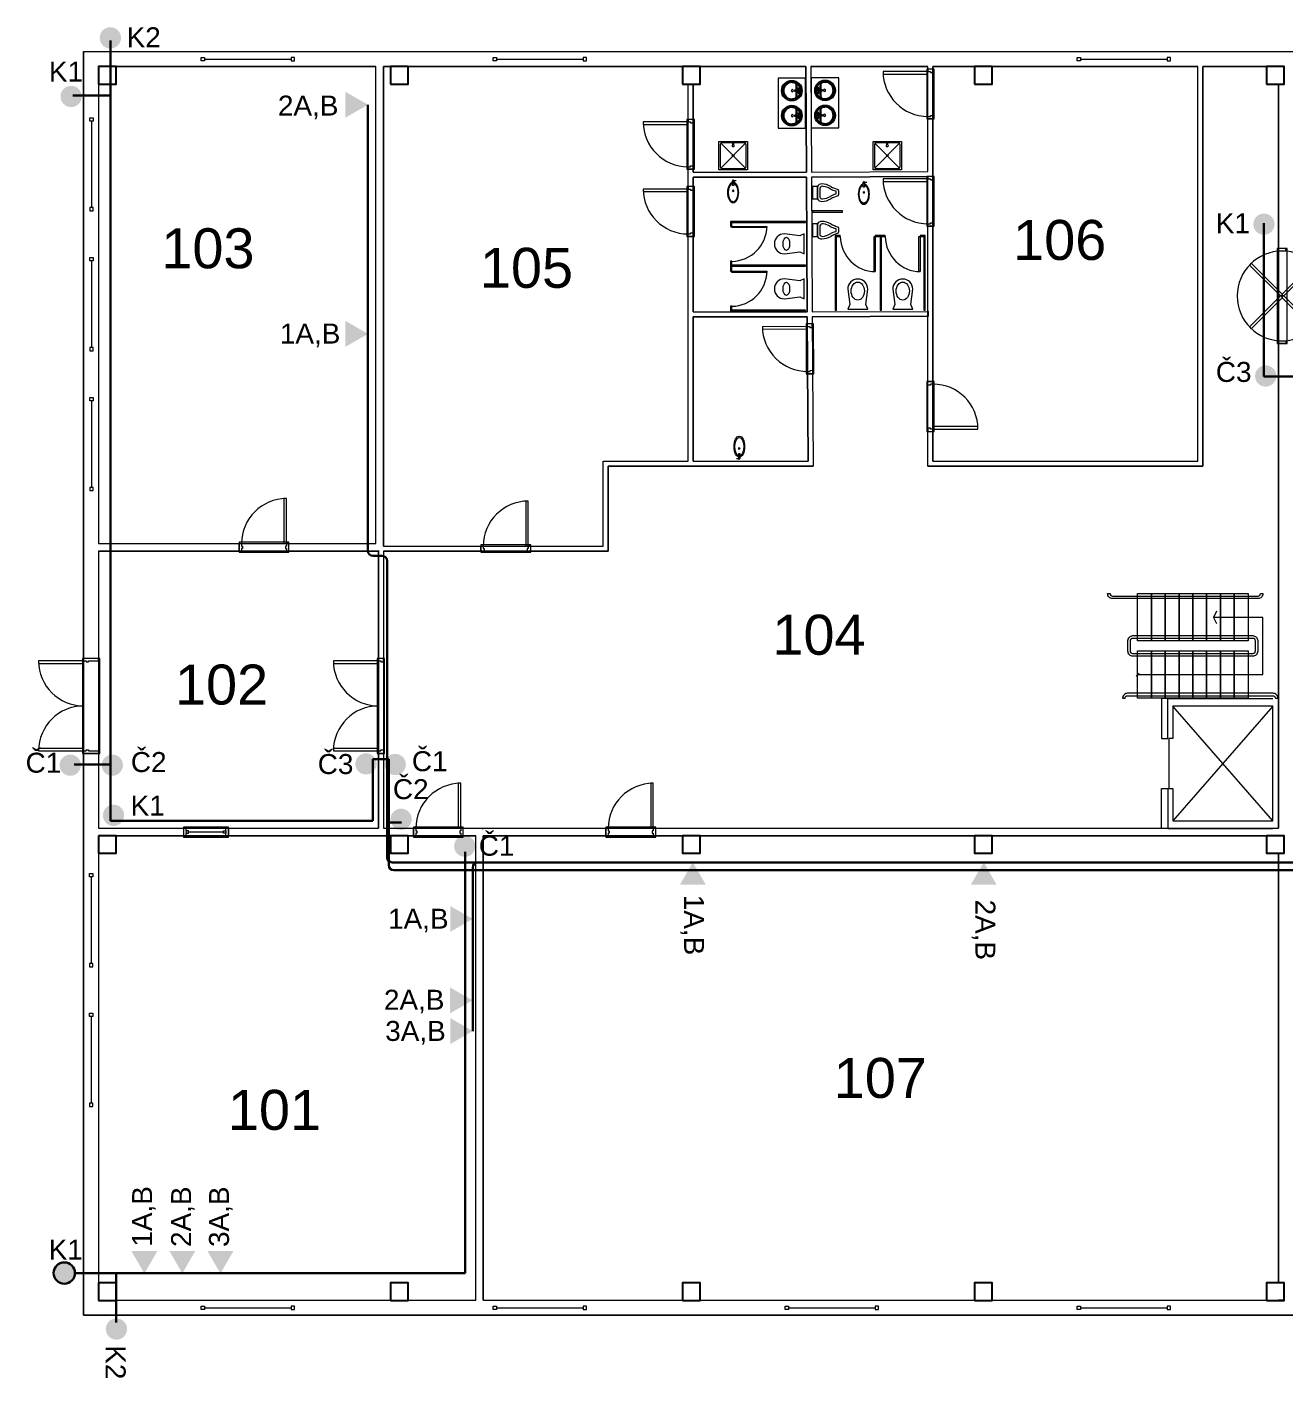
# Model space of a CAD drawing. Extents: x 23 to 125, y 27 to 85.
# Drawn here: x 23.29 to 48.46, y 57.96 to 85.01 of the extents above; entities that cross this region are included whole.
import ezdxf

# ---------------------------------------------------------------- set-up
doc = ezdxf.new("R2010")
doc.units = 0
doc.header["$LTSCALE"] = 1.485
doc.header["$MEASUREMENT"] = 0
doc.layers.get('0').update_dxf_attribs({"linetype": 'CONTINUOUS'})
doc.layers.add('bezpečnost', color=5, linetype='CONTINUOUS', lineweight=30)
doc.layers.add('kabely', color=1, linetype='CONTINUOUS', lineweight=30)
for name, color, linetype in [('DVEřE', 7, 'CONTINUOUS'), ('NADSTANDARDNí_úPRAVY', 7, 'CONTINUOUS'), ('NEMOBILNí_VYBAVENí', 7, 'CONTINUOUS'), ('ODPOčíVADLO', 7, 'CONTINUOUS'), ('PLášť_BUDOVY', 7, 'CONTINUOUS'), ('PříPOJKA', 7, 'CONTINUOUS'), ('ZEď', 7, 'CONTINUOUS')]:
    doc.layers.add(name, color=color, linetype=linetype)
doc.styles.get("Standard").update_dxf_attribs({"font": 'arial.ttf', "height": 0.4})

# ---------------------------------------------------------------- blocks, each defined once
blk = doc.blocks.new('*U54')
at = {"layer": 'NADSTANDARDNí_úPRAVY', "color": 7, "linetype": 'Continuous'}
blk.add_lwpolyline([(-0.107, -0.176), (0.243, -0.176), (0.243, 0.174), (-0.107, 0.174)], close=True, dxfattribs=at)
blk = doc.blocks.new('*U55')
at = {"color": 0, "linetype": 'ByBlock', "lineweight": -2, "transparency": 16777216}
for p in [(0, 24.35), (5.8441, 24.35), (11.6882, 24.35), (17.5323, 24.35), (23.3764, 24.35), (0, 0), (5.8441, 0), (11.6882, 0), (17.5323, 0), (23.3764, 0)]:
    blk.add_blockref('*U54', p, dxfattribs=at)
blk = doc.blocks.new('*U56')
blk.add_lwpolyline([(-0.175, 0.175), (-0.175, -0.175), (0.175, -0.175), (0.175, 0.175)], close=True)
blk = doc.blocks.new('*U57')
at = {"color": 0, "linetype": 'ByBlock', "lineweight": -2, "transparency": 16777216}
for p in [(0, 0), (5.8441, 0), (11.6882, 0), (17.5323, 0), (23.3764, 0)]:
    blk.add_blockref('*U56', p, dxfattribs=at)

msp = doc.modelspace()

# ---------------------------------------------------------------- hatches: boundary and pattern name
at = {"layer": 'bezpečnost'}
h = msp.add_hatch(color=5, dxfattribs=at)
h.dxf.hatch_style = 1
edge = h.paths.add_edge_path()
edge.add_arc((24.955, 84.791), 0.213, 0, 360)
h = msp.add_hatch(color=5, dxfattribs=at)
h.dxf.hatch_style = 1
edge = h.paths.add_edge_path()
edge.add_arc((24.17, 83.617), 0.213, 0, 360)
h = msp.add_hatch(color=5, dxfattribs=at)
h.dxf.hatch_style = 1
edge = h.paths.add_edge_path()
edge.add_arc((48.043, 81.061), 0.213, 0, 360)
h = msp.add_hatch(color=5, dxfattribs=at)
h.dxf.hatch_style = 1
edge = h.paths.add_edge_path()
edge.add_arc((48.078, 78.021), 0.213, 0, 360)
h = msp.add_hatch(color=5, dxfattribs=at)
h.dxf.hatch_style = 1
edge = h.paths.add_edge_path()
edge.add_arc((24.152, 70.231), 0.213, 0, 360)
h = msp.add_hatch(color=5, dxfattribs=at)
h.dxf.hatch_style = 1
edge = h.paths.add_edge_path()
edge.add_arc((24.994, 70.231), 0.213, 0, 360)
h = msp.add_hatch(color=5, dxfattribs=at)
h.dxf.hatch_style = 1
edge = h.paths.add_edge_path()
edge.add_arc((30.071, 70.256), 0.213, 0, 360)
h = msp.add_hatch(color=5, dxfattribs=at)
h.dxf.hatch_style = 1
edge = h.paths.add_edge_path()
edge.add_arc((30.657, 70.244), 0.213, 0, 360)
h = msp.add_hatch(color=5, dxfattribs=at)
h.dxf.hatch_style = 1
edge = h.paths.add_edge_path()
edge.add_arc((25.018, 69.227), 0.213, 0, 360)
h = msp.add_hatch(color=5, dxfattribs=at)
h.dxf.hatch_style = 1
edge = h.paths.add_edge_path()
edge.add_arc((30.773, 69.147), 0.213, 0, 360)
h = msp.add_hatch(color=5, dxfattribs=at)
h.dxf.hatch_style = 1
edge = h.paths.add_edge_path()
edge.add_arc((32.048, 68.609), 0.213, 0, 360)
for points in [[(25.636, 60.054), (25.896, 60.504), (25.376, 60.504)], [(26.395, 60.057), (26.655, 60.507), (26.135, 60.507)], [(27.158, 60.055), (27.418, 60.505), (26.898, 60.505)]]:
    msp.add_hatch(color=5, dxfattribs=at).paths.add_polyline_path(points)
h = msp.add_hatch(color=5, dxfattribs=at)
h.dxf.hatch_style = 1
edge = h.paths.add_edge_path()
edge.add_arc((24.032, 60.063), 0.213, 0, 360)
h = msp.add_hatch(color=5, dxfattribs=at)
h.dxf.hatch_style = 1
edge = h.paths.add_edge_path()
edge.add_arc((25.076, 58.942), 0.213, 0, 360)
at = {"layer": 'kabely'}
for points in [[(30.109, 83.453), (29.659, 83.712), (29.659, 83.193)], [(30.11, 78.865), (29.66, 79.125), (29.66, 78.605)], [(36.613, 68.286), (36.353, 67.836), (36.873, 67.836)], [(42.435, 68.285), (42.175, 67.835), (42.695, 67.835)], [(32.206, 67.152), (31.756, 67.412), (31.756, 66.892)], [(32.203, 65.522), (31.753, 65.782), (31.753, 65.262)], [(32.209, 64.908), (31.759, 65.167), (31.759, 64.648)]]:
    msp.add_hatch(color=1, dxfattribs=at).paths.add_polyline_path(points)

# ---------------------------------------------------------------- linework, layer by layer
at = {"color": 7, "linetype": 'Continuous', "lineweight": 0}
for points in [[(24.719, 68.992), (24.719, 68.967), (24.744, 68.967)], [(24.744, 68.967), (24.77, 68.967)]]:
    msp.add_lwpolyline(points, dxfattribs=at)
at = {"layer": 'bezpečnost'}
for p, q in [((24.955, 83.635), (24.955, 84.739)), ((24.955, 83.635), (24.205, 83.635)), ((24.955, 70.245), (24.955, 83.635)), ((48.042, 78.014), (48.042, 81.082)), ((48.727, 78.014), (48.042, 78.014)), ((30.526, 70.349), (30.205, 70.349)), ((30.205, 70.349), (30.205, 69.119)), ((30.526, 69.082), (30.526, 70.349)), ((24.955, 70.245), (24.232, 70.245)), ((24.955, 69.119), (24.955, 70.245)), ((30.205, 69.119), (24.955, 69.119)), ((30.526, 68.441), (30.526, 69.082)), ((30.526, 68.227), (30.526, 69.082)), ((30.526, 69.082), (30.782, 69.082)), ((32.053, 68.127), (32.053, 68.497)), ((49.505, 68.127), (30.626, 68.127)), ((51.363, 68.127), (32.053, 68.127)), ((32.053, 68.127), (32.053, 63.096)), ((32.053, 63.096), (32.053, 60.063)), ((25.069, 60.063), (24.268, 60.063)), ((32.053, 60.063), (25.069, 60.063)), ((25.069, 60.063), (25.069, 59.07))]:
    msp.add_line(p, q, dxfattribs=at)
msp.add_circle((24.032, 60.063), 0.213, dxfattribs=at)
msp.add_arc((30.626, 68.227), 0.1, 180, 270, dxfattribs=at)
at = {"layer": 'kabely'}
for p, q in [((30.108, 74.523), (30.108, 83.452)), ((30.394, 74.423), (30.208, 74.423)), ((30.494, 68.385), (30.494, 74.323)), ((32.307, 68.285), (30.594, 68.285)), ((32.207, 68.185), (32.207, 64.907)), ((51.363, 68.285), (32.307, 68.285))]:
    msp.add_line(p, q, dxfattribs=at)
for centre, start, end in [((30.208, 74.523), 180, 270), ((30.394, 74.323), 0, 90), ((30.594, 68.385), 180, 270), ((32.307, 68.185), 90, 180)]:
    msp.add_arc(centre, 0.1, start, end, dxfattribs=at)
at = {"layer": 'NEMOBILNí_VYBAVENí', "color": 9, "linetype": 'Continuous', "lineweight": 0}
for points in [[(37.394, 81.017), (37.394, 81.117), (37.369, 81.117), (37.369, 81.017)], [(38.869, 81.117), (37.394, 81.117), (37.394, 81.092), (38.869, 81.092)], [(37.394, 80.992), (37.394, 81.017), (38.094, 81.017), (38.094, 80.992)], [(39.464, 80.812), (39.564, 80.812), (39.564, 80.837), (39.464, 80.837)], [(39.464, 79.337), (39.489, 79.337), (39.489, 80.812), (39.464, 80.812)], [(40.239, 80.812), (40.264, 80.812), (40.264, 80.112), (40.239, 80.112)], [(40.264, 80.812), (40.364, 80.812), (40.364, 80.837), (40.264, 80.837)], [(40.364, 80.812), (40.464, 80.812), (40.464, 80.837), (40.364, 80.837)], [(40.364, 79.337), (40.389, 79.337), (40.389, 80.812), (40.364, 80.812)], [(41.139, 80.812), (41.164, 80.812), (41.164, 80.112), (41.139, 80.112)], [(41.164, 80.812), (41.264, 80.812), (41.264, 80.837), (41.164, 80.837)], [(41.264, 79.337), (41.264, 80.812), (41.239, 80.812), (41.239, 79.337)], [(37.394, 80.217), (37.394, 80.317), (37.369, 80.317), (37.369, 80.217)], [(37.394, 80.117), (37.394, 80.217), (37.369, 80.217), (37.369, 80.117)], [(38.869, 80.217), (38.869, 80.242), (37.394, 80.242), (37.394, 80.217)], [(37.394, 80.092), (37.394, 80.117), (38.094, 80.117), (38.094, 80.092)], [(37.394, 79.317), (37.394, 79.417), (37.369, 79.417), (37.369, 79.317)], [(38.869, 79.317), (38.869, 79.342), (37.394, 79.342), (37.394, 79.317)]]:
    msp.add_lwpolyline(points, close=True, dxfattribs=at)
for centre, major_axis in [((37.381, 81.017), (0.713, 0)), ((40.264, 80.825), (0, -0.713)), ((41.164, 80.825), (0, -0.713)), ((37.381, 80.117), (0.713, 0))]:
    msp.add_ellipse(centre, major_axis=major_axis, ratio=0.982456, start_param=4.730223, end_param=6.28305, dxfattribs=at)
at = {"layer": 'ODPOčíVADLO', "color": 9, "linetype": 'Continuous', "lineweight": 0}
for p, q in [((37.161, 82.656), (37.161, 82.208)), ((37.171, 82.185), (37.667, 82.68)), ((37.667, 82.185), (37.171, 82.68)), ((37.643, 82.69), (37.195, 82.69)), ((37.405, 82.618), (37.433, 82.618)), ((37.425, 82.659), (37.413, 82.659)), ((37.677, 82.208), (37.677, 82.656)), ((40.246, 82.656), (40.246, 82.208)), ((40.256, 82.185), (40.751, 82.68)), ((40.751, 82.185), (40.256, 82.68)), ((40.728, 82.69), (40.279, 82.69)), ((40.489, 82.618), (40.518, 82.618)), ((40.51, 82.659), (40.497, 82.659)), ((40.761, 82.208), (40.761, 82.656)), ((37.195, 82.175), (37.643, 82.175)), ((40.279, 82.175), (40.728, 82.175))]:
    msp.add_line(p, q, dxfattribs=at)
for points in [[(37.704, 82.148), (37.135, 82.148), (37.135, 82.717), (37.704, 82.717), (37.704, 82.148)], [(37.425, 82.659), (37.413, 82.659), (37.413, 82.717), (37.425, 82.717), (37.425, 82.659)], [(40.788, 82.148), (40.219, 82.148), (40.219, 82.717), (40.788, 82.717), (40.788, 82.148)], [(40.51, 82.659), (40.497, 82.659), (40.497, 82.717), (40.51, 82.717), (40.51, 82.659)]]:
    msp.add_lwpolyline(points, dxfattribs=at)
for centre in [(37.419, 82.432), (40.504, 82.432)]:
    msp.add_circle(centre, 0.0168, dxfattribs=at)
for points in [[(37.195, 82.69), (37.177, 82.69), (37.161, 82.675), (37.161, 82.656)], [(37.405, 82.651), (37.402, 82.645), (37.397, 82.626), (37.397, 82.626)], [(37.397, 82.626), (37.397, 82.622), (37.4, 82.618), (37.405, 82.618)], [(37.413, 82.659), (37.413, 82.659), (37.408, 82.656), (37.405, 82.651)], [(37.433, 82.651), (37.431, 82.655), (37.425, 82.659), (37.425, 82.659)], [(37.441, 82.626), (37.441, 82.626), (37.436, 82.645), (37.433, 82.651)], [(37.433, 82.618), (37.438, 82.618), (37.441, 82.622), (37.441, 82.626)], [(37.677, 82.656), (37.677, 82.675), (37.662, 82.69), (37.643, 82.69)], [(40.279, 82.69), (40.261, 82.69), (40.246, 82.675), (40.246, 82.656)], [(40.489, 82.651), (40.486, 82.645), (40.481, 82.626), (40.481, 82.626)], [(40.481, 82.626), (40.481, 82.622), (40.485, 82.618), (40.489, 82.618)], [(40.497, 82.659), (40.497, 82.659), (40.492, 82.656), (40.489, 82.651)], [(40.518, 82.651), (40.516, 82.655), (40.51, 82.659), (40.51, 82.659)], [(40.526, 82.626), (40.526, 82.626), (40.52, 82.645), (40.518, 82.651)], [(40.518, 82.618), (40.522, 82.618), (40.526, 82.622), (40.526, 82.626)], [(40.761, 82.656), (40.761, 82.675), (40.746, 82.69), (40.728, 82.69)], [(37.161, 82.208), (37.161, 82.19), (37.177, 82.175), (37.195, 82.175)], [(37.643, 82.175), (37.662, 82.175), (37.677, 82.19), (37.677, 82.208)], [(40.246, 82.208), (40.246, 82.19), (40.261, 82.175), (40.279, 82.175)], [(40.728, 82.175), (40.746, 82.175), (40.761, 82.19), (40.761, 82.208)]]:
    msp.add_open_spline(points, degree=3, dxfattribs=at)
at = {"layer": 'PLášť_BUDOVY', "color": 7, "linetype": 'Continuous', "lineweight": 0}
for p, q in [((24.419, 84.517), (60.432, 84.517)), ((24.419, 84.517), (24.419, 59.217)), ((24.719, 84.217), (30.269, 84.217)), ((24.719, 84.217), (24.719, 74.667)), ((26.838, 84.365), (28.572, 84.365)), ((30.269, 74.667), (30.269, 84.217)), ((30.419, 84.217), (36.519, 84.217)), ((30.419, 74.617), (30.419, 84.217)), ((32.682, 84.365), (34.416, 84.365)), ((36.519, 84.217), (36.519, 84.217)), ((36.619, 84.217), (38.876, 84.217)), ((36.619, 84.217), (36.619, 84.217)), ((38.876, 84.217), (38.888, 82.103)), ((38.976, 84.217), (38.988, 82.104)), ((38.976, 84.217), (41.319, 84.217)), ((41.319, 82.116), (41.319, 84.217)), ((41.419, 84.167), (41.319, 84.167)), ((41.319, 84.167), (41.319, 84.117)), ((41.419, 84.167), (41.319, 84.167)), ((41.319, 84.117), (41.369, 84.117)), ((41.369, 84.117), (41.369, 84.097)), ((41.419, 76.317), (41.419, 84.217)), ((41.419, 84.217), (46.719, 84.217)), ((41.419, 84.117), (41.419, 84.167)), ((41.419, 84.097), (41.419, 84.117)), ((44.37, 84.365), (46.104, 84.365)), ((46.819, 84.217), (48.332, 84.217)), ((48.332, 84.217), (48.332, 84.217)), ((36.519, 76.317), (36.519, 83.867)), ((36.619, 82.103), (36.619, 83.867)), ((41.369, 84.097), (41.419, 84.097)), ((48.332, 83.867), (48.332, 68.967)), ((24.578, 83.126), (24.578, 81.393)), ((36.619, 83.159), (36.519, 83.159)), ((36.519, 83.159), (36.519, 83.109)), ((36.619, 83.159), (36.519, 83.159)), ((36.519, 83.109), (36.569, 83.109)), ((36.569, 83.109), (36.569, 83.089)), ((36.569, 83.089), (36.619, 83.089)), ((36.619, 83.109), (36.619, 83.159)), ((36.619, 83.089), (36.619, 83.109)), ((41.319, 83.167), (41.319, 83.217)), ((41.319, 83.217), (41.369, 83.217)), ((41.419, 83.167), (41.319, 83.167)), ((41.419, 83.167), (41.319, 83.167)), ((41.369, 83.217), (41.369, 83.237)), ((41.369, 83.237), (41.419, 83.237)), ((41.419, 83.237), (41.419, 83.217)), ((41.419, 83.217), (41.419, 83.167)), ((36.569, 82.209), (36.569, 82.229)), ((36.569, 82.229), (36.619, 82.229)), ((36.619, 82.229), (36.619, 82.209)), ((36.519, 82.159), (36.519, 82.209)), ((36.519, 82.209), (36.569, 82.209)), ((36.619, 82.159), (36.519, 82.159)), ((36.619, 82.159), (36.519, 82.159)), ((36.619, 82.209), (36.619, 82.159)), ((36.619, 79.303), (36.619, 82.003)), ((38.888, 82.003), (38.903, 79.303)), ((38.988, 82.104), (41.319, 82.116)), ((38.988, 82.004), (41.319, 82.016)), ((38.988, 82.004), (39.003, 79.304)), ((41.319, 76.217), (41.319, 82.018)), ((41.419, 82.018), (41.319, 82.018)), ((41.319, 82.018), (41.319, 81.968)), ((41.419, 82.018), (41.319, 82.018)), ((41.319, 81.968), (41.369, 81.968)), ((41.369, 81.968), (41.369, 81.948)), ((41.369, 81.948), (41.419, 81.948)), ((41.419, 81.968), (41.419, 82.018)), ((41.419, 81.948), (41.419, 81.968)), ((36.619, 81.815), (36.519, 81.815)), ((36.519, 81.815), (36.519, 81.765)), ((36.619, 81.815), (36.519, 81.815)), ((36.519, 81.765), (36.569, 81.765)), ((36.569, 81.765), (36.569, 81.745)), ((36.569, 81.745), (36.619, 81.745)), ((36.619, 81.765), (36.619, 81.815)), ((36.619, 81.745), (36.619, 81.765)), ((36.569, 80.865), (36.569, 80.885)), ((36.569, 80.885), (36.619, 80.885)), ((36.619, 80.885), (36.619, 80.865)), ((41.319, 81.018), (41.319, 81.068)), ((41.319, 81.068), (41.369, 81.068)), ((41.419, 81.018), (41.319, 81.018)), ((41.419, 81.018), (41.319, 81.018)), ((41.369, 81.068), (41.369, 81.088)), ((41.369, 81.088), (41.419, 81.088)), ((41.419, 81.088), (41.419, 81.068)), ((41.419, 81.068), (41.419, 81.018)), ((36.519, 80.815), (36.519, 80.865)), ((36.519, 80.865), (36.569, 80.865)), ((36.619, 80.815), (36.519, 80.815)), ((36.619, 80.815), (36.519, 80.815)), ((36.619, 80.865), (36.619, 80.815)), ((24.578, 80.326), (24.578, 78.593)), ((48.482, 80.574), (48.332, 80.574)), ((36.619, 79.303), (38.903, 79.303)), ((39.003, 79.304), (41.319, 79.316)), ((36.619, 76.317), (36.619, 79.203)), ((36.619, 79.203), (38.903, 79.203)), ((38.903, 79.203), (38.919, 76.317)), ((39.004, 79.065), (38.904, 79.064)), ((39.004, 79.065), (38.904, 79.064)), ((38.904, 79.064), (38.904, 79.014)), ((38.904, 79.014), (38.954, 79.014)), ((38.954, 79.014), (38.954, 78.994)), ((38.954, 78.994), (39.004, 78.995)), ((39.003, 79.204), (41.319, 79.216)), ((39.003, 79.204), (39.019, 76.217)), ((39.004, 79.015), (39.004, 79.065)), ((39.004, 78.995), (39.004, 79.015)), ((48.482, 78.674), (48.332, 78.674)), ((38.909, 78.064), (38.909, 78.114)), ((38.909, 78.114), (38.959, 78.114)), ((39.009, 78.065), (38.909, 78.064)), ((39.009, 78.065), (38.909, 78.064)), ((38.959, 78.134), (39.009, 78.135)), ((38.959, 78.114), (38.959, 78.134)), ((39.009, 78.135), (39.009, 78.115)), ((39.009, 78.115), (39.009, 78.065)), ((41.319, 77.909), (41.419, 77.909)), ((41.319, 77.859), (41.319, 77.909)), ((41.319, 77.909), (41.419, 77.909)), ((41.419, 77.909), (41.419, 77.859)), ((41.319, 77.839), (41.319, 77.859)), ((41.369, 77.839), (41.319, 77.839)), ((41.419, 77.859), (41.369, 77.859)), ((41.369, 77.859), (41.369, 77.839)), ((24.578, 77.526), (24.578, 75.792)), ((41.369, 76.979), (41.319, 76.979)), ((41.319, 76.979), (41.319, 76.959)), ((41.319, 76.959), (41.319, 76.909)), ((41.319, 76.909), (41.419, 76.909)), ((41.319, 76.909), (41.419, 76.909)), ((41.369, 76.959), (41.369, 76.979)), ((41.419, 76.959), (41.369, 76.959)), ((41.419, 76.909), (41.419, 76.959)), ((34.819, 74.617), (34.819, 76.317)), ((34.819, 76.317), (36.519, 76.317)), ((36.619, 76.317), (38.919, 76.317)), ((41.419, 76.317), (46.719, 76.317)), ((34.919, 74.517), (34.919, 76.217)), ((34.919, 76.217), (39.019, 76.217)), ((41.319, 76.217), (46.819, 76.217)), ((24.719, 74.667), (30.269, 74.667)), ((27.53, 74.517), (27.53, 74.667)), ((27.53, 74.667), (27.58, 74.667)), ((27.53, 74.517), (27.53, 74.667)), ((27.58, 74.667), (27.58, 74.617)), ((28.53, 74.667), (28.48, 74.667)), ((28.48, 74.667), (28.48, 74.617)), ((28.53, 74.517), (28.53, 74.667)), ((28.53, 74.517), (28.53, 74.667)), ((24.719, 74.517), (30.319, 74.517)), ((24.719, 74.517), (24.719, 68.967)), ((27.58, 74.517), (27.53, 74.517)), ((27.58, 74.617), (27.6, 74.617)), ((27.58, 74.567), (27.58, 74.517)), ((27.6, 74.567), (27.58, 74.567)), ((27.6, 74.617), (27.6, 74.567)), ((28.48, 74.617), (28.46, 74.617)), ((28.46, 74.617), (28.46, 74.567)), ((28.46, 74.567), (28.48, 74.567)), ((28.48, 74.567), (28.48, 74.517)), ((28.48, 74.517), (28.53, 74.517)), ((30.319, 74.517), (30.319, 68.967)), ((30.419, 74.517), (30.419, 68.967)), ((32.369, 74.517), (32.369, 74.617)), ((32.369, 74.617), (32.419, 74.617)), ((32.369, 74.517), (32.369, 74.617)), ((32.419, 74.517), (32.369, 74.517)), ((32.419, 74.617), (32.419, 74.567)), ((32.419, 74.567), (32.439, 74.567)), ((32.439, 74.517), (32.419, 74.517)), ((32.439, 74.567), (32.439, 74.517)), ((33.319, 74.567), (33.299, 74.567)), ((33.299, 74.567), (33.299, 74.517)), ((33.299, 74.517), (33.319, 74.517)), ((33.369, 74.617), (33.319, 74.617)), ((33.319, 74.617), (33.319, 74.567)), ((33.319, 74.517), (33.369, 74.517)), ((33.369, 74.517), (33.369, 74.617)), ((33.369, 74.517), (33.369, 74.617)), ((24.719, 72.367), (24.419, 72.367)), ((24.419, 72.367), (24.419, 72.317)), ((24.719, 72.367), (24.419, 72.367)), ((24.419, 72.317), (24.469, 72.317)), ((24.469, 72.317), (24.469, 72.297)), ((24.469, 72.297), (24.519, 72.297)), ((24.519, 72.317), (24.719, 72.317)), ((24.519, 72.297), (24.519, 72.317)), ((24.719, 72.317), (24.719, 72.367)), ((30.419, 72.367), (30.319, 72.367)), ((30.319, 72.367), (30.319, 72.317)), ((30.419, 72.367), (30.319, 72.367)), ((30.319, 72.317), (30.369, 72.317)), ((30.369, 72.317), (30.369, 72.297)), ((30.369, 72.297), (30.419, 72.297)), ((30.419, 72.317), (30.419, 72.367)), ((30.419, 72.297), (30.419, 72.317)), ((45.545, 72.075), (45.483, 72.012)), ((46.119, 71.565), (48.219, 71.565)), ((48.219, 69.115), (46.219, 71.415)), ((48.219, 71.415), (46.219, 69.115)), ((24.419, 70.467), (24.419, 70.517)), ((24.419, 70.517), (24.469, 70.517)), ((24.719, 70.467), (24.419, 70.467)), ((24.719, 70.467), (24.419, 70.467)), ((24.469, 70.517), (24.469, 70.537)), ((24.469, 70.537), (24.519, 70.537)), ((24.519, 70.537), (24.519, 70.517)), ((24.519, 70.517), (24.719, 70.517)), ((24.719, 70.517), (24.719, 70.467)), ((30.319, 70.467), (30.319, 70.517)), ((30.319, 70.517), (30.369, 70.517)), ((30.419, 70.467), (30.319, 70.467)), ((30.419, 70.467), (30.319, 70.467)), ((30.369, 70.517), (30.369, 70.537)), ((30.369, 70.537), (30.419, 70.537)), ((30.419, 70.537), (30.419, 70.517)), ((30.419, 70.517), (30.419, 70.467)), ((24.719, 68.967), (30.319, 68.967)), ((26.419, 68.967), (26.419, 68.817)), ((26.469, 68.967), (26.419, 68.967)), ((26.419, 68.967), (26.419, 68.817)), ((26.469, 68.917), (26.469, 68.967)), ((27.269, 68.917), (27.269, 68.967)), ((27.269, 68.967), (27.319, 68.967)), ((27.319, 68.967), (27.319, 68.817)), ((27.319, 68.967), (27.319, 68.817)), ((30.419, 68.967), (32.419, 68.967)), ((31.019, 68.817), (31.019, 68.967)), ((31.019, 68.967), (31.069, 68.967)), ((31.019, 68.817), (31.019, 68.967)), ((31.069, 68.967), (31.069, 68.917)), ((32.019, 68.967), (31.969, 68.967)), ((31.969, 68.967), (31.969, 68.917)), ((32.019, 68.817), (32.019, 68.967)), ((32.019, 68.817), (32.019, 68.967)), ((32.419, 68.967), (48.332, 68.967)), ((34.869, 68.817), (34.869, 68.967)), ((34.869, 68.967), (34.919, 68.967)), ((34.869, 68.817), (34.869, 68.967)), ((34.919, 68.967), (34.919, 68.917)), ((35.869, 68.967), (35.819, 68.967)), ((35.819, 68.967), (35.819, 68.917)), ((35.869, 68.817), (35.869, 68.967)), ((35.869, 68.817), (35.869, 68.967)), ((24.719, 68.817), (32.269, 68.817)), ((24.719, 68.817), (24.719, 59.517)), ((26.419, 68.817), (26.469, 68.817)), ((26.469, 68.817), (26.469, 68.867)), ((27.219, 68.892), (26.519, 68.892)), ((27.269, 68.817), (27.269, 68.867)), ((27.319, 68.817), (27.269, 68.817)), ((31.069, 68.817), (31.019, 68.817)), ((31.069, 68.917), (31.089, 68.917)), ((31.069, 68.867), (31.069, 68.817)), ((31.089, 68.867), (31.069, 68.867)), ((31.089, 68.917), (31.089, 68.867)), ((31.969, 68.917), (31.949, 68.917)), ((31.949, 68.917), (31.949, 68.867)), ((31.949, 68.867), (31.969, 68.867)), ((31.969, 68.867), (31.969, 68.817)), ((31.969, 68.817), (32.019, 68.817)), ((32.269, 59.517), (32.269, 68.817)), ((32.419, 59.517), (32.419, 68.817)), ((32.419, 68.817), (48.332, 68.817)), ((34.919, 68.817), (34.869, 68.817)), ((34.919, 68.917), (34.939, 68.917)), ((34.919, 68.867), (34.919, 68.817)), ((34.939, 68.867), (34.919, 68.867)), ((34.939, 68.917), (34.939, 68.867)), ((35.819, 68.917), (35.799, 68.917)), ((35.799, 68.917), (35.799, 68.867)), ((35.799, 68.867), (35.819, 68.867)), ((35.819, 68.867), (35.819, 68.817)), ((35.819, 68.817), (35.869, 68.817)), ((46.119, 68.965), (48.219, 68.965)), ((48.332, 68.467), (48.332, 59.867)), ((24.572, 67.996), (24.572, 66.263)), ((24.572, 65.196), (24.572, 63.463)), ((24.719, 59.517), (32.269, 59.517)), ((32.419, 59.517), (48.445, 59.517)), ((26.838, 59.365), (28.572, 59.365)), ((32.682, 59.365), (34.416, 59.365)), ((38.526, 59.365), (40.26, 59.365)), ((44.37, 59.365), (46.104, 59.365)), ((24.419, 59.217), (124.419, 59.217))]:
    msp.add_line(p, q, dxfattribs=at)
for points in [[(24.419, 84.517), (60.432, 84.517)], [(24.419, 59.217), (24.419, 84.517)], [(24.719, 84.217), (24.719, 84.217), (24.719, 74.667)], [(30.269, 84.217), (24.719, 84.217)], [(30.269, 84.217), (30.269, 84.217)], [(30.269, 74.667), (30.269, 74.667), (30.269, 84.217)], [(30.419, 84.217), (30.419, 74.617)], [(36.519, 84.217), (30.419, 84.217)], [(36.519, 84.217), (36.519, 84.217)], [(36.519, 84.217), (36.519, 84.217)], [(36.619, 84.217), (36.619, 84.217)], [(38.876, 84.217), (36.619, 84.217)], [(38.876, 84.217), (38.876, 84.217)], [(38.888, 82.103), (38.876, 84.217)], [(38.976, 84.217), (38.988, 82.104)], [(41.319, 84.217), (38.976, 84.217)], [(41.319, 84.217), (41.319, 84.217)], [(41.319, 82.116), (41.319, 84.217)], [(41.419, 84.217), (41.419, 76.317)], [(46.719, 84.217), (41.419, 84.217)], [(46.719, 76.317), (46.719, 84.217)], [(48.332, 84.217), (46.819, 84.217)], [(48.332, 84.217), (48.332, 84.217)], [(48.332, 84.217), (48.332, 84.217)], [(36.519, 76.317), (36.519, 83.867)], [(36.619, 83.867), (36.619, 82.103)], [(48.332, 68.967), (48.332, 83.867)], [(36.619, 82.103), (38.888, 82.103)], [(36.619, 82.103), (38.888, 82.103)], [(38.888, 82.003), (38.888, 82.003), (36.619, 82.003)], [(36.619, 82.003), (38.888, 82.003)], [(36.619, 82.003), (36.619, 79.303)], [(38.903, 79.303), (38.888, 82.003)], [(38.988, 82.104), (41.319, 82.116)], [(41.319, 82.018), (41.319, 82.016), (38.988, 82.004)], [(38.988, 82.004), (39.003, 79.304)], [(41.319, 82.018), (41.319, 82.016)], [(41.319, 76.217), (41.319, 82.018)], [(36.619, 79.303), (38.903, 79.303)], [(39.003, 79.304), (41.319, 79.316), (41.319, 79.216), (39.003, 79.204)], [(36.619, 79.203), (36.619, 76.317)], [(38.903, 79.203), (36.619, 79.203)], [(38.919, 76.317), (38.903, 79.203)], [(39.003, 79.204), (39.019, 76.217)], [(34.819, 74.617), (34.819, 76.317)], [(34.819, 76.317), (34.819, 76.317), (36.519, 76.317)], [(36.619, 76.317), (38.919, 76.317)], [(41.419, 76.317), (46.719, 76.317)], [(39.019, 76.217), (34.919, 76.217)], [(34.919, 76.217), (34.919, 74.517)], [(46.819, 76.217), (41.319, 76.217)], [(24.719, 74.667), (24.719, 74.667), (30.269, 74.667)], [(24.719, 74.667), (24.719, 74.667)], [(24.719, 74.517), (24.719, 68.967)], [(30.319, 74.517), (24.719, 74.517)], [(30.319, 74.527), (30.319, 74.517)], [(30.319, 68.967), (30.319, 74.517)], [(30.419, 74.617), (34.819, 74.617)], [(30.419, 74.617), (34.819, 74.617)], [(30.419, 74.517), (30.419, 74.517)], [(34.919, 74.517), (30.419, 74.517)], [(30.419, 74.517), (30.419, 74.517), (34.919, 74.517)], [(30.419, 74.517), (30.419, 74.517), (30.419, 68.967)], [(30.419, 74.517), (30.419, 74.517)], [(30.419, 74.517), (30.419, 74.517)], [(47.096, 73.315), (47.033, 73.19), (47.096, 73.065)], [(45.514, 72.043), (48.024, 72.043), (48.024, 73.19), (47.033, 73.19)], [(24.719, 68.967), (30.319, 68.967)], [(30.419, 68.967), (30.419, 68.967)], [(30.419, 68.967), (32.419, 68.967)], [(32.404, 68.952), (32.419, 68.967)], [(32.419, 68.967), (48.332, 68.967)], [(32.269, 68.817), (24.719, 68.817)], [(24.719, 68.817), (24.719, 68.817)], [(24.719, 68.817), (24.719, 59.517), (24.719, 59.517)], [(32.269, 59.517), (32.269, 68.817)], [(48.332, 68.817), (48.332, 68.817), (32.419, 68.817)], [(32.419, 68.817), (32.419, 59.517)], [(48.332, 68.817), (48.332, 68.817), (48.347, 68.817)], [(48.332, 68.817), (48.332, 68.817)], [(48.332, 59.867), (48.332, 68.467)], [(24.719, 59.517), (24.719, 59.517), (32.269, 59.517)], [(32.419, 59.517), (32.419, 59.517)], [(32.419, 59.517), (48.445, 59.517)], [(48.445, 59.517), (48.332, 59.517)], [(48.445, 59.517), (48.332, 59.517), (48.332, 59.517)], [(124.419, 59.217), (124.419, 59.217), (24.419, 59.217)]]:
    msp.add_lwpolyline(points, dxfattribs=at)
for points in [[(26.771, 84.398), (26.838, 84.398), (26.838, 84.331), (26.771, 84.331)], [(28.638, 84.398), (28.572, 84.398), (28.572, 84.331), (28.638, 84.331)], [(32.616, 84.398), (32.682, 84.398), (32.682, 84.331), (32.616, 84.331)], [(34.482, 84.398), (34.416, 84.398), (34.416, 84.331), (34.482, 84.331)], [(44.304, 84.398), (44.37, 84.398), (44.37, 84.331), (44.304, 84.331)], [(46.171, 84.398), (46.104, 84.398), (46.104, 84.331), (46.171, 84.331)], [(40.419, 84.067), (41.319, 84.067), (41.319, 84.117), (40.419, 84.117)], [(41.444, 83.167), (41.444, 84.167), (41.294, 84.167), (41.294, 83.167)], [(24.611, 83.193), (24.611, 83.126), (24.545, 83.126), (24.545, 83.193)], [(35.619, 83.059), (36.519, 83.059), (36.519, 83.109), (35.619, 83.109)], [(36.644, 82.159), (36.644, 83.159), (36.494, 83.159), (36.494, 82.159)], [(40.419, 81.918), (41.319, 81.918), (41.319, 81.968), (40.419, 81.968)], [(41.444, 81.018), (41.444, 82.018), (41.294, 82.018), (41.294, 81.018)], [(41.319, 82.116), (41.319, 82.116)], [(35.619, 81.715), (36.519, 81.715), (36.519, 81.765), (35.619, 81.765)], [(36.644, 80.815), (36.644, 81.815), (36.494, 81.815), (36.494, 80.815)], [(24.611, 81.326), (24.611, 81.393), (24.545, 81.393), (24.545, 81.326)], [(24.611, 80.393), (24.611, 80.326), (24.545, 80.326), (24.545, 80.393)], [(48.508, 78.674), (48.508, 80.574), (48.307, 80.574), (48.307, 78.674)], [(48.482, 80.574), (48.332, 80.574), (48.332, 80.524), (48.482, 80.524)], [(48.407, 79.624), (48.407, 79.659), (47.788, 80.278), (47.753, 80.242), (48.372, 79.624)], [(48.407, 79.624), (48.442, 79.624), (49.061, 80.242), (49.026, 80.278), (48.407, 79.659)], [(48.407, 79.624), (48.372, 79.624), (47.753, 79.005), (47.788, 78.969), (48.407, 79.588)], [(48.407, 79.624), (48.407, 79.588), (49.026, 78.969), (49.061, 79.005), (48.442, 79.624)], [(38.903, 79.303), (38.903, 79.303)], [(39.003, 79.304), (39.003, 79.304)], [(41.319, 79.316), (41.319, 79.216), (41.329, 79.216), (41.329, 79.316)], [(38.004, 78.959), (38.904, 78.964), (38.904, 79.014), (38.004, 79.009)], [(39.035, 78.065), (39.029, 79.065), (38.878, 79.064), (38.884, 78.064)], [(48.482, 78.674), (48.332, 78.674), (48.332, 78.724), (48.482, 78.724)], [(24.611, 78.526), (24.611, 78.593), (24.545, 78.593), (24.545, 78.526)], [(41.294, 77.909), (41.294, 76.909), (41.444, 76.909), (41.444, 77.909)], [(24.611, 77.593), (24.611, 77.526), (24.545, 77.526), (24.545, 77.593)], [(42.319, 77.009), (41.419, 77.009), (41.419, 76.959), (42.319, 76.959)], [(24.611, 75.726), (24.611, 75.792), (24.545, 75.792), (24.545, 75.726)], [(28.43, 75.567), (28.43, 74.667), (28.48, 74.667), (28.48, 75.567)], [(33.269, 75.517), (33.269, 74.617), (33.319, 74.617), (33.319, 75.517)], [(27.53, 74.492), (28.53, 74.492), (28.53, 74.692), (27.53, 74.692)], [(32.369, 74.492), (33.369, 74.492), (33.369, 74.642), (32.369, 74.642)], [(45.79, 72.717), (45.514, 72.717), (45.514, 73.664), (45.79, 73.664)], [(46.067, 72.717), (45.79, 72.717), (45.79, 73.664), (46.067, 73.664)], [(46.343, 72.717), (46.067, 72.717), (46.067, 73.664), (46.343, 73.664)], [(46.619, 72.717), (46.343, 72.717), (46.343, 73.664), (46.619, 73.664)], [(46.895, 72.717), (46.619, 72.717), (46.619, 73.664), (46.895, 73.664)], [(47.172, 72.717), (46.895, 72.717), (46.895, 73.664), (47.172, 73.664)], [(47.448, 72.717), (47.172, 72.717), (47.172, 73.664), (47.448, 73.664)], [(47.724, 72.717), (47.448, 72.717), (47.448, 73.664), (47.724, 73.664)], [(45.514, 72.517), (45.79, 72.517), (45.79, 71.57), (45.514, 71.57)], [(45.79, 72.517), (46.067, 72.517), (46.067, 71.57), (45.79, 71.57)], [(46.067, 72.517), (46.343, 72.517), (46.343, 71.57), (46.067, 71.57)], [(46.343, 72.517), (46.619, 72.517), (46.619, 71.57), (46.343, 71.57)], [(46.619, 72.517), (46.895, 72.517), (46.895, 71.57), (46.619, 71.57)], [(46.895, 72.517), (47.172, 72.517), (47.172, 71.57), (46.895, 71.57)], [(47.172, 72.517), (47.448, 72.517), (47.448, 71.57), (47.172, 71.57)], [(47.448, 72.517), (47.724, 72.517), (47.724, 71.57), (47.448, 71.57)], [(23.519, 72.267), (24.419, 72.267), (24.419, 72.317), (23.519, 72.317)], [(24.744, 70.467), (24.744, 72.367), (24.394, 72.367), (24.394, 70.467)], [(29.419, 72.267), (30.319, 72.267), (30.319, 72.317), (29.419, 72.317)], [(30.444, 70.467), (30.444, 72.367), (30.294, 72.367), (30.294, 70.467)], [(46.119, 71.565), (45.994, 71.565), (45.994, 70.765), (46.119, 70.765)], [(46.219, 71.415), (46.219, 70.765), (46.139, 70.765), (46.139, 69.765), (46.219, 69.765), (46.219, 69.115), (48.219, 69.115), (48.219, 69.765), (48.219, 70.765), (48.219, 71.415)], [(23.519, 70.517), (24.419, 70.517), (24.419, 70.567), (23.519, 70.567)], [(29.419, 70.517), (30.319, 70.517), (30.319, 70.567), (29.419, 70.567)], [(31.919, 69.867), (31.919, 68.967), (31.969, 68.967), (31.969, 69.867)], [(35.769, 69.867), (35.769, 68.967), (35.819, 68.967), (35.819, 69.867)], [(46.119, 68.965), (45.994, 68.965), (45.994, 69.765), (46.119, 69.765)], [(27.319, 68.992), (26.419, 68.992), (26.419, 68.792), (27.319, 68.792)], [(31.019, 68.792), (32.019, 68.792), (32.019, 68.992), (31.019, 68.992)], [(34.869, 68.792), (35.869, 68.792), (35.869, 68.992), (34.869, 68.992)], [(26.469, 68.867), (26.519, 68.867), (26.519, 68.917), (26.469, 68.917)], [(27.269, 68.867), (27.219, 68.867), (27.219, 68.917), (27.269, 68.917)], [(32.419, 68.817), (32.419, 68.817)], [(24.605, 68.063), (24.605, 67.996), (24.538, 67.996), (24.538, 68.063)], [(24.605, 66.196), (24.605, 66.263), (24.538, 66.263), (24.538, 66.196)], [(24.605, 65.263), (24.605, 65.196), (24.538, 65.196), (24.538, 65.263)], [(24.605, 63.396), (24.605, 63.463), (24.538, 63.463), (24.538, 63.396)], [(26.771, 59.398), (26.838, 59.398), (26.838, 59.331), (26.771, 59.331)], [(28.638, 59.398), (28.572, 59.398), (28.572, 59.331), (28.638, 59.331)], [(32.616, 59.398), (32.682, 59.398), (32.682, 59.331), (32.616, 59.331)], [(34.482, 59.398), (34.416, 59.398), (34.416, 59.331), (34.482, 59.331)], [(38.46, 59.398), (38.526, 59.398), (38.526, 59.331), (38.46, 59.331)], [(40.326, 59.398), (40.26, 59.398), (40.26, 59.331), (40.326, 59.331)], [(44.304, 59.398), (44.37, 59.398), (44.37, 59.331), (44.304, 59.331)], [(46.171, 59.398), (46.104, 59.398), (46.104, 59.331), (46.171, 59.331)]]:
    msp.add_lwpolyline(points, close=True, dxfattribs=at)
for points in [[(48.407, 78.724, 1), (48.407, 80.524, 1)], [(44.914, 73.664), (44.964, 73.664, 0.414223), (45.014, 73.614), (47.924, 73.614, 0.414223), (47.974, 73.664), (48.024, 73.664, -0.414223), (47.924, 73.564), (45.014, 73.564, -0.414223)], [(45.414, 72.417), (47.824, 72.417, 0.414223), (47.924, 72.517), (47.924, 72.717, 0.414223), (47.824, 72.817), (45.414, 72.817, 0.414223), (45.314, 72.717), (45.314, 72.517, 0.414223)], [(45.414, 72.467), (47.824, 72.467, 0.414223), (47.874, 72.517), (47.874, 72.717, 0.414223), (47.824, 72.767), (45.414, 72.767, 0.414223), (45.364, 72.717), (45.364, 72.517, 0.414223)], [(45.214, 71.57), (45.264, 71.57, -0.414223), (45.314, 71.62), (48.224, 71.62, -0.414223), (48.274, 71.57), (48.324, 71.57, 0.414223), (48.224, 71.67), (45.314, 71.67, 0.414223)]]:
    msp.add_lwpolyline(points, format="xyb", close=True, dxfattribs=at)
for centre, start, end in [((41.319, 84.117), 180, 270), ((36.519, 83.109), 180, 270), ((41.319, 81.968), 180, 270), ((36.519, 81.765), 180, 270), ((38.904, 79.014), 180.3057, 270.3057), ((41.419, 76.959), 0, 90), ((28.48, 74.667), 90, 180), ((33.319, 74.617), 90, 180), ((24.419, 72.317), 180, 270), ((30.319, 72.317), 180, 270), ((24.419, 70.517), 90, 180), ((30.319, 70.517), 90, 180), ((31.969, 68.967), 90, 180), ((35.819, 68.967), 90, 180)]:
    msp.add_arc(centre, 0.9, start, end, dxfattribs=at)
at = {"layer": 'PříPOJKA', "color": 9, "linetype": 'Continuous', "lineweight": 0}
for p, q in [((38.615, 83.905), (38.615, 83.905)), ((38.675, 83.863), (38.668, 83.874)), ((38.677, 83.885), (38.684, 83.873)), ((38.684, 83.873), (38.677, 83.885)), ((38.691, 83.846), (38.691, 83.733)), ((38.691, 83.733), (38.691, 83.846)), ((39.162, 83.739), (39.162, 83.852)), ((39.162, 83.852), (39.162, 83.739)), ((39.169, 83.878), (39.176, 83.891)), ((39.176, 83.891), (39.169, 83.878)), ((39.172, 83.844), (39.172, 83.739)), ((39.185, 83.88), (39.178, 83.868)), ((39.238, 83.911), (39.238, 83.911)), ((38.668, 83.593), (38.675, 83.604)), ((38.684, 83.594), (38.677, 83.582)), ((38.677, 83.582), (38.684, 83.594)), ((38.681, 83.733), (38.681, 83.838)), ((38.681, 83.629), (38.681, 83.733)), ((38.691, 83.733), (38.691, 83.621)), ((38.691, 83.621), (38.691, 83.733)), ((38.751, 83.776), (38.704, 83.776)), ((38.751, 83.688), (38.704, 83.688)), ((38.725, 83.799), (38.725, 83.755)), ((38.725, 83.711), (38.725, 83.667)), ((39.102, 83.784), (39.149, 83.784)), ((39.102, 83.696), (39.149, 83.696)), ((39.128, 83.761), (39.128, 83.805)), ((39.128, 83.673), (39.128, 83.717)), ((39.162, 83.626), (39.162, 83.739)), ((39.162, 83.739), (39.162, 83.626)), ((39.176, 83.587), (39.169, 83.6)), ((39.169, 83.6), (39.176, 83.587)), ((39.172, 83.739), (39.172, 83.634)), ((39.178, 83.61), (39.185, 83.598)), ((38.615, 83.561), (38.615, 83.561)), ((38.615, 83.405), (38.615, 83.405)), ((38.675, 83.363), (38.668, 83.374)), ((38.677, 83.385), (38.684, 83.373)), ((38.684, 83.373), (38.677, 83.385)), ((38.681, 83.233), (38.681, 83.338)), ((38.691, 83.346), (38.691, 83.233)), ((38.691, 83.233), (38.691, 83.346)), ((38.725, 83.299), (38.725, 83.255)), ((39.128, 83.261), (39.128, 83.305)), ((39.162, 83.239), (39.162, 83.352)), ((39.162, 83.352), (39.162, 83.239)), ((39.169, 83.378), (39.176, 83.391)), ((39.176, 83.391), (39.169, 83.378)), ((39.172, 83.344), (39.172, 83.239)), ((39.185, 83.38), (39.178, 83.368)), ((39.238, 83.567), (39.238, 83.567)), ((39.238, 83.411), (39.238, 83.411)), ((38.615, 83.061), (38.615, 83.061)), ((38.668, 83.093), (38.675, 83.104)), ((38.684, 83.094), (38.677, 83.082)), ((38.677, 83.082), (38.684, 83.094)), ((38.681, 83.129), (38.681, 83.233)), ((38.691, 83.233), (38.691, 83.121)), ((38.691, 83.121), (38.691, 83.233)), ((38.751, 83.276), (38.704, 83.276)), ((38.751, 83.188), (38.704, 83.188)), ((38.725, 83.211), (38.725, 83.167)), ((39.102, 83.284), (39.149, 83.284)), ((39.102, 83.196), (39.149, 83.196)), ((39.128, 83.173), (39.128, 83.217)), ((39.162, 83.126), (39.162, 83.239)), ((39.162, 83.239), (39.162, 83.126)), ((39.176, 83.087), (39.169, 83.1)), ((39.169, 83.1), (39.176, 83.087)), ((39.172, 83.239), (39.172, 83.134)), ((39.178, 83.11), (39.185, 83.098)), ((39.238, 83.067), (39.238, 83.067)), ((37.478, 81.93), (37.438, 81.93)), ((39.107, 81.816), (39.107, 81.567)), ((39.157, 81.78), (39.157, 81.603)), ((40.093, 81.898), (40.054, 81.898)), ((39.107, 81.066), (39.107, 80.817)), ((39.157, 81.03), (39.157, 80.853)), ((37.484, 76.372), (37.524, 76.372))]:
    msp.add_line(p, q, dxfattribs=at)
for points in [[(38.869, 83.983), (38.319, 83.983), (38.319, 82.983), (38.869, 82.983)], [(38.984, 82.989), (39.534, 82.989), (39.534, 83.989), (38.984, 83.989)], [(38.644, 83.744), (38.644, 83.722), (38.751, 83.722), (38.751, 83.744)], [(39.209, 83.728), (39.209, 83.75), (39.102, 83.75), (39.102, 83.728)], [(38.644, 83.244), (38.644, 83.222), (38.751, 83.222), (38.751, 83.244)], [(39.209, 83.228), (39.209, 83.25), (39.102, 83.25), (39.102, 83.228)], [(39.107, 81.567), (39.107, 81.817), (39.006, 81.817), (39.006, 81.567)], [(39.606, 81.304), (39.606, 81.329), (39.006, 81.329), (39.006, 81.304)], [(39.107, 80.817), (39.107, 81.067), (39.006, 81.067), (39.006, 80.817)]]:
    msp.add_lwpolyline(points, close=True, dxfattribs=at)
for points in [[(38.594, 83.94, -1), (38.594, 83.527, -1)], [(39.259, 83.533, -1), (39.259, 83.945, -1)], [(38.594, 83.44, -1), (38.594, 83.027, -1)], [(39.259, 83.033, -1), (39.259, 83.445, -1)], [(38.844, 80.467), (38.844, 80.867), (38.754, 80.827), (38.444, 80.867, 1), (38.444, 80.467), (38.754, 80.507)], [(38.844, 79.567), (38.844, 79.967), (38.754, 79.927), (38.444, 79.967, 1), (38.444, 79.567), (38.754, 79.607)], [(39.714, 79.362), (40.114, 79.362), (40.074, 79.452), (40.114, 79.762, 1), (39.714, 79.762), (39.754, 79.452)], [(40.614, 79.362), (41.014, 79.362), (40.974, 79.452), (41.014, 79.762, 1), (40.614, 79.762), (40.654, 79.452)]]:
    msp.add_lwpolyline(points, format="xyb", close=True, dxfattribs=at)
for points in [[(37.409, 81.93), (37.431, 81.93), (37.431, 81.833), (37.409, 81.833), (37.409, 81.93)], [(40.024, 81.898), (40.046, 81.898), (40.046, 81.801), (40.024, 81.801), (40.024, 81.898)], [(37.553, 76.372), (37.531, 76.372), (37.531, 76.469), (37.553, 76.469), (37.553, 76.372)]]:
    msp.add_lwpolyline(points, dxfattribs=at)
for centre, radius, start, end in [((38.594, 83.733), 0.195, 90, 270), ((38.594, 83.733), 0.173, 90, 270), ((38.594, 83.733), 0.195, 270, 90), ((38.594, 83.733), 0.174, 89.0574, 89.9996), ((38.594, 83.733), 0.173, 276.7831, 83.2169), ((38.629, 83.838), 0.0513, 359.7887, 28.3992), ((38.636, 83.846), 0.0554, 0.1058, 28.7163), ((38.636, 83.846), 0.0554, 0.1058, 28.7163), ((39.259, 83.739), 0.195, 90, 270), ((39.259, 83.739), 0.173, 96.7831, 263.2169), ((39.217, 83.852), 0.0554, 151.2837, 179.8942), ((39.217, 83.852), 0.0554, 151.2837, 179.8942), ((39.224, 83.844), 0.0513, 151.6008, 180.2113), ((39.259, 83.739), 0.173, 90.0003, 90.9433), ((39.259, 83.739), 0.195, 270, 90), ((39.259, 83.739), 0.173, 270, 90), ((38.629, 83.629), 0.0513, 331.6008, 0.2113), ((38.636, 83.621), 0.0554, 331.2837, 359.8942), ((38.636, 83.621), 0.0554, 331.2837, 359.8942), ((39.217, 83.626), 0.0554, 180.1058, 208.7163), ((39.217, 83.626), 0.0554, 180.1058, 208.7163), ((39.224, 83.634), 0.0513, 179.7887, 208.3992), ((38.594, 83.233), 0.195, 90, 270), ((38.594, 83.233), 0.173, 90, 270), ((38.594, 83.734), 0.173, 270.0003, 270.9433), ((38.594, 83.233), 0.195, 270, 90), ((38.594, 83.233), 0.174, 89.0574, 89.9996), ((38.594, 83.233), 0.173, 276.7831, 83.2169), ((38.629, 83.338), 0.0513, 359.7887, 28.3992), ((38.636, 83.346), 0.0554, 0.1058, 28.7163), ((38.636, 83.346), 0.0554, 0.1058, 28.7163), ((39.259, 83.239), 0.195, 90, 270), ((39.259, 83.239), 0.173, 96.7831, 263.2169), ((39.217, 83.352), 0.0554, 151.2837, 179.8942), ((39.217, 83.352), 0.0554, 151.2837, 179.8942), ((39.224, 83.344), 0.0513, 151.6008, 180.2113), ((39.259, 83.739), 0.174, 269.0574, 269.9996), ((39.259, 83.239), 0.173, 90.0003, 90.9433), ((39.259, 83.239), 0.195, 270, 90), ((39.259, 83.239), 0.173, 270, 90), ((38.594, 83.234), 0.173, 270.0003, 270.9433), ((38.629, 83.129), 0.0513, 331.6008, 0.2113), ((38.636, 83.121), 0.0554, 331.2837, 359.8942), ((38.636, 83.121), 0.0554, 331.2837, 359.8942), ((39.217, 83.126), 0.0554, 180.1058, 208.7163), ((39.217, 83.126), 0.0554, 180.1058, 208.7163), ((39.224, 83.134), 0.0513, 179.7887, 208.3992), ((39.259, 83.239), 0.174, 269.0574, 269.9996)]:
    msp.add_arc(centre, radius, start, end, dxfattribs=at)
for centre, major_axis, ratio, start_param, end_param in [((38.592, 83.733), (0, -0.161), 0.984615, -3.141593, -1.570796), ((38.592, 83.733), (0, -0.161), 0.984615, -3.29711, -3.141593), ((38.593, 83.733), (-0.175, 0), 0.992343, 4.587061, 4.688231), ((38.593, 83.733), (-0.175, 0), 0.992343, 4.206616, 4.587061), ((38.593, 83.733), (-0.175, 0), 0.992343, 4.206616, 4.587061), ((38.592, 83.733), (0, -0.161), 0.984615, 2.635819, 2.986075), ((39.26, 83.739), (0.175, 0), 0.992343, 1.696124, 2.07657), ((39.26, 83.739), (0.175, 0), 0.992343, 1.696124, 2.07657), ((39.261, 83.739), (0, 0.161), 0.984615, 0.155517, 0.505773), ((39.261, 83.739), (0, 0.161), 0.984615, 0, 0.155518), ((39.26, 83.739), (0.175, 0), 0.992343, 1.594959, 1.696124), ((39.261, 83.739), (0, 0.161), 0.984615, -1.570796, 0), ((38.592, 83.733), (0, -0.161), 0.984615, -1.570796, 0), ((38.605, 83.733), (0, -0.0216), 0.995317, -3.141593, 0), ((38.592, 83.733), (0, -0.161), 0.984615, 0, 0.155518), ((38.605, 83.733), (0, -0.0216), 0.995317, 0, 3.141593), ((38.593, 83.733), (-0.175, 0), 0.992343, 1.696124, 2.07657), ((38.593, 83.733), (-0.175, 0), 0.992343, 1.696124, 2.07657), ((38.592, 83.733), (0, -0.161), 0.984615, 0.155517, 0.505773), ((39.26, 83.739), (0.175, 0), 0.992343, 4.206616, 4.587061), ((39.26, 83.739), (0.175, 0), 0.992343, 4.206616, 4.587061), ((39.261, 83.739), (0, 0.161), 0.984615, 2.635819, 2.986075), ((39.248, 83.739), (0, 0.0216), 0.995317, 0, 3.141593), ((39.261, 83.739), (0, 0.161), 0.984615, -3.29711, -3.141593), ((39.248, 83.739), (0, 0.0216), 0.995317, -3.141593, 0), ((39.261, 83.739), (0, 0.161), 0.984615, -3.141593, -1.570796), ((38.592, 83.233), (0, -0.161), 0.984615, -3.141593, -1.570796), ((38.592, 83.233), (0, -0.161), 0.984615, -3.29711, -3.141593), ((38.593, 83.733), (-0.175, 0), 0.992343, 1.594959, 1.696124), ((38.593, 83.233), (-0.175, 0), 0.992343, 4.587061, 4.688231), ((38.593, 83.233), (-0.175, 0), 0.992343, 4.206616, 4.587061), ((38.593, 83.233), (-0.175, 0), 0.992343, 4.206616, 4.587061), ((38.592, 83.233), (0, -0.161), 0.984615, 2.635819, 2.986075), ((39.26, 83.239), (0.175, 0), 0.992343, 1.696124, 2.07657), ((39.26, 83.239), (0.175, 0), 0.992343, 1.696124, 2.07657), ((39.261, 83.239), (0, 0.161), 0.984615, 0.155517, 0.505773), ((39.261, 83.239), (0, 0.161), 0.984615, 0, 0.155518), ((39.26, 83.739), (0.175, 0), 0.992343, 4.587061, 4.688231), ((39.26, 83.239), (0.175, 0), 0.992343, 1.594959, 1.696124), ((39.261, 83.239), (0, 0.161), 0.984615, -1.570796, 0), ((38.592, 83.233), (0, -0.161), 0.984615, -1.570796, 0), ((38.605, 83.233), (0, -0.0216), 0.995317, -3.141593, 0), ((38.592, 83.233), (0, -0.161), 0.984615, 0, 0.155518), ((38.593, 83.233), (-0.175, 0), 0.992343, 1.594959, 1.696124), ((38.605, 83.233), (0, -0.0216), 0.995317, 0, 3.141593), ((38.593, 83.233), (-0.175, 0), 0.992343, 1.696124, 2.07657), ((38.593, 83.233), (-0.175, 0), 0.992343, 1.696124, 2.07657), ((38.592, 83.233), (0, -0.161), 0.984615, 0.155517, 0.505773), ((39.26, 83.239), (0.175, 0), 0.992343, 4.206616, 4.587061), ((39.26, 83.239), (0.175, 0), 0.992343, 4.206616, 4.587061), ((39.261, 83.239), (0, 0.161), 0.984615, 2.635819, 2.986075), ((39.248, 83.239), (0, 0.0216), 0.995317, 0, 3.141593), ((39.261, 83.239), (0, 0.161), 0.984615, -3.29711, -3.141593), ((39.26, 83.239), (0.175, 0), 0.992343, 4.587061, 4.688231), ((39.248, 83.239), (0, 0.0216), 0.995317, -3.141593, 0), ((39.261, 83.239), (0, 0.161), 0.984615, -3.141593, -1.570796), ((39.193, 81.771), (0.0969, 0), 0.990405, 1.543834, 2.657457), ((39.206, 81.774), (0.049, 0.0013), 0.924966, 1.242724, 2.965856), ((39.191, 81.521), (0.349, 0), 0.990405, 1.026245, 1.558749), ((39.194, 81.557), (0.281, -0.022), 0.925073, 1.015415, 1.547919), ((39.582, 82.134), (0.451, 0.036), 0.92508, -2.158859, -1.887804), ((39.679, 82.336), (0.607, 0), 0.990405, 4.18207, 4.453126), ((39.401, 81.693), (0.0801, 0), 0.924953, -0.458739, 0.458739), ((39.372, 81.692), (0.164, 0), 0.990405, 5.888394, 6.677976), ((39.193, 81.615), (0.0989, 0), 0.990405, 3.652823, 4.733662), ((39.202, 81.611), (0.0452, 0), 0.990405, 3.336723, 4.847291), ((39.191, 81.863), (0.349, 0), 0.990405, 4.724437, 5.256941), ((39.187, 81.848), (0.304, 0.016), 0.925011, -1.55123, -1.018726), ((39.593, 81.252), (0.456, -0.026), 0.92502, 1.890786, 2.161842), ((39.679, 81.048), (0.607, 0), 0.990405, 1.83006, 2.101115), ((39.193, 81.021), (0.0969, 0), 0.990405, 1.543834, 2.657457), ((39.206, 81.024), (0.049, 0.0013), 0.924966, 1.242724, 2.965856), ((39.191, 80.771), (0.349, 0), 0.990405, 1.026245, 1.558749), ((39.187, 81.098), (0.304, 0.016), 0.925011, -1.55123, -1.018726), ((39.194, 80.807), (0.281, -0.022), 0.925073, 1.015415, 1.547919), ((39.582, 81.384), (0.451, 0.036), 0.92508, -2.158859, -1.887804), ((39.593, 80.502), (0.456, -0.026), 0.92502, 1.890786, 2.161842), ((39.679, 81.586), (0.607, 0), 0.990405, 4.18207, 4.453126), ((39.679, 80.298), (0.607, 0), 0.990405, 1.83006, 2.101115), ((39.401, 80.943), (0.0801, 0), 0.924953, -0.458739, 0.458739), ((39.372, 80.942), (0.164, 0), 0.990405, 5.888394, 6.677976), ((39.193, 80.865), (0.0989, 0), 0.990405, 3.652823, 4.733662), ((39.202, 80.861), (0.0452, 0), 0.990405, 3.336723, 4.847291), ((39.191, 81.113), (0.349, 0), 0.990405, 4.724437, 5.256941)]:
    msp.add_ellipse(centre, major_axis=major_axis, ratio=ratio, start_param=start_param, end_param=end_param, dxfattribs=at)
for centre, major_axis, ratio in [((37.419, 81.93), (0, -0.0192), 0.5), ((37.419, 81.694), (0, -0.21), 0.5), ((37.419, 81.694), (0, -0.185), 0.5), ((37.419, 81.73), (0, -0.0192), 0.5), ((40.035, 81.662), (0, -0.21), 0.5), ((40.035, 81.662), (0, -0.185), 0.5), ((40.035, 81.898), (0, -0.0192), 0.5), ((40.035, 81.698), (0, -0.0192), 0.5), ((38.484, 80.667), (0, 0.132), 0.5), ((38.484, 79.767), (0, 0.132), 0.5), ((39.914, 79.722), (0, -0.18), 0.733333), ((40.814, 79.722), (0, -0.18), 0.733333), ((37.543, 76.607), (0, 0.21), 0.5), ((37.543, 76.607), (0, 0.185), 0.5), ((37.543, 76.572), (0, 0.0192), 0.5), ((37.543, 76.372), (0, 0.0192), 0.5)]:
    msp.add_ellipse(centre, major_axis=major_axis, ratio=ratio, dxfattribs=at)
at = {"layer": 'ZEď', "color": 7, "linetype": 'Continuous', "lineweight": 0}
for p, q in [((46.719, 76.317), (46.719, 84.217)), ((46.819, 76.217), (46.819, 84.217))]:
    msp.add_line(p, q, dxfattribs=at)
for points in [[(46.719, 84.217), (46.719, 84.217)], [(46.819, 84.217), (46.819, 76.217)]]:
    msp.add_lwpolyline(points, dxfattribs=at)

# ---------------------------------------------------------------- block references
at = {"lineweight": 0}
for name, p in [('*U55', (24.826, 59.692)), ('*U57', (24.894, 68.642))]:
    msp.add_blockref(name, p, dxfattribs=at)

# ---------------------------------------------------------------- texts
at = {"layer": 'bezpečnost', "char_height": 0.4, "attachment_point": 1}
for s, insert in [('K2', (25.28, 85.002)), ('K1', (23.725, 84.314)), ('K1', (47.08, 81.28)), ('Č3', (47.08, 78.303)), ('Č2', (25.365, 70.493)), ('Č1', (30.989, 70.51)), ('Č1', (23.258, 70.48)), ('Č3', (29.105, 70.453)), ('Č2', (30.61, 69.95)), ('K1', (25.359, 69.622)), ('Č1', (32.329, 68.818)), ('K1', (23.72, 60.732))]:
    msp.add_mtext_dynamic_manual_height_columns(s, width=1.12768, gutter_width=2, heights=[0], dxfattribs=dict(at, insert=insert))
for s, width, insert, rotation in [('1A,B', 1.43805, (25.39, 60.592), 90), ('2A,B', 1.43805, (26.171, 60.585), 90), ('3A,B', 1.43805, (26.929, 60.585), 90), ('K2', 1.12768, (25.26, 58.618), 270)]:
    msp.add_mtext_dynamic_manual_height_columns(s, width=width, gutter_width=2, heights=[0], dxfattribs=dict(at, insert=insert, rotation=rotation))
at = {"layer": 'DVEřE', "color": 11, "true_color": 0xf27172, "char_height": 0.8, "attachment_point": 1}
for s, width, insert in [('106', 2.4012, (43.023, 81.145)), ('103', 2.43818, (25.975, 80.978)), ('105', 2.06164, (32.351, 80.587)), ('104', 3.28961, (38.205, 73.242)), ('102', 2.16578, (26.248, 72.244)), ('107', 2.49822, (39.433, 64.369)), ('101', 2.38236, (27.307, 63.73))]:
    msp.add_mtext_dynamic_manual_height_columns(s, width=width, gutter_width=4, heights=[0], dxfattribs=dict(at, insert=insert))
at = {"layer": 'kabely', "char_height": 0.4, "attachment_point": 1}
for s, insert in [('2A,B', (28.308, 83.635)), ('1A,B', (28.347, 79.071)), ('1A,B', (30.513, 67.357)), ('2A,B', (30.43, 65.734)), ('3A,B', (30.456, 65.11))]:
    msp.add_mtext_dynamic_manual_height_columns(s, width=1, gutter_width=2, heights=[0], dxfattribs=dict(at, insert=insert))
at = {"layer": 'kabely', "char_height": 0.4, "attachment_point": 1, "rotation": 270}
for s, insert in [('1A,B', (36.837, 67.636)), ('2A,B', (42.667, 67.54))]:
    msp.add_mtext_dynamic_manual_height_columns(s, width=1, gutter_width=2, heights=[0], dxfattribs=dict(at, insert=insert))

doc.saveas('drawing.dxf')
